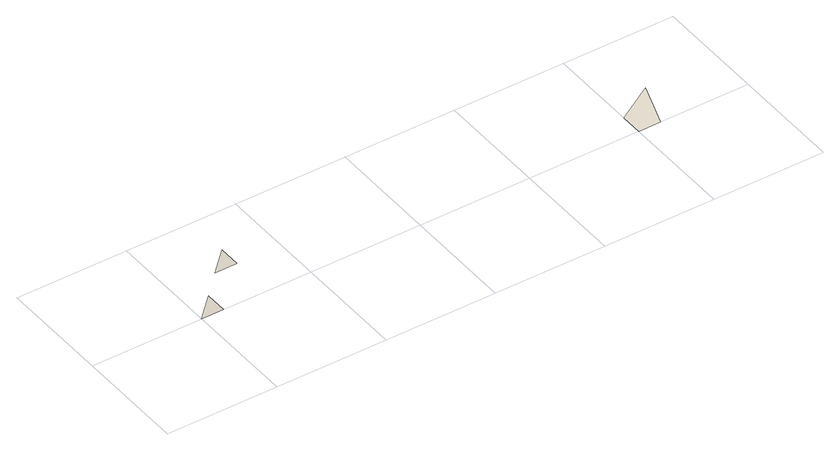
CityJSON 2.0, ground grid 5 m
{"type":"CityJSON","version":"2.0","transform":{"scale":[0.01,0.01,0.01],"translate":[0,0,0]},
"CityObjects":{
"building1":{"type":"Building","geometry":[{"type":"MultiSurface","lod":"1","boundaries":[[[0,1,2]],[[3,4,5]],[[6,7,8,9]],[[10,11,12,13]]]}]}
},
"vertices":[
[200,200,0],[300,200,0],[300,300,0],[0,0,0],[100,0,0],[100,100,0],[1000,0,0],[1100,0,0],[1200,0,0],[1300,0,0],[2000,0,0],[2100,0,0],[2100,100,100],[2000,100,0]
]}
